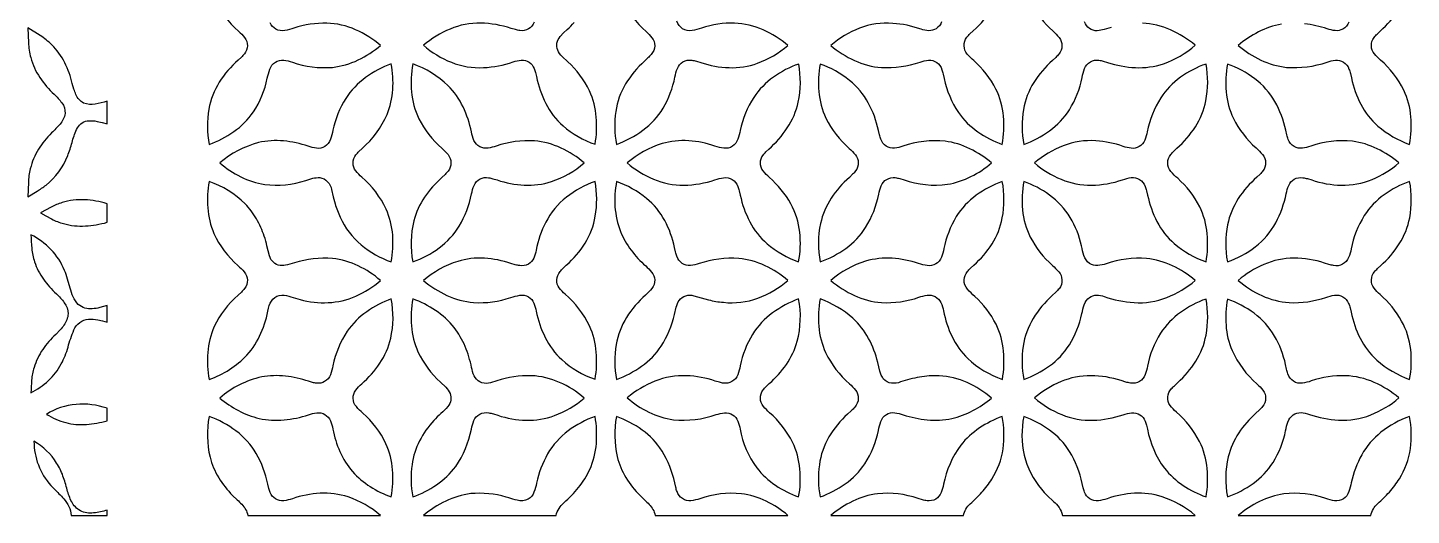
# Model space of a CAD drawing. Extents: x 0.7 to 38.5, y 8.6 to 28.3.
# Drawn here: x 19.13 to 38.49, y 8.6 to 15.43 of the extents above; entities that cross this region are included whole.
import ezdxf

# ---------------------------------------------------------------- set-up
doc = ezdxf.new("R2010")
doc.units = 0
doc.header["$LTSCALE"] = 100
doc.layers.add('LAYER_1', color=1, linetype='CONTINUOUS')

msp = doc.modelspace()

# ---------------------------------------------------------------- linework, layer by layer
at = {"layer": 'LAYER_1', "color": 7}
for points in [[(21.742483, 15.83125, 0.102003), (22.083424, 15.378966, -0.045263), (22.168905, 15.28956, -0.177377), (22.207599, 15.175428, -0.171118), (22.165895, 15.062357, -0.035611), (22.124369, 15.016019), (22.079475, 14.973864, 0.072799), (21.815453, 14.664807, 0.09793), (21.669438, 14.287048, 0.09014), (21.672992, 13.794293, 0.066843), (22.01835, 13.973647, 0.088748), (22.291897, 14.248354, 0.095109), (22.487143, 14.719788, -0.035175), (22.520926, 14.846505, -0.172253), (22.599869, 14.947016, -0.177491), (22.717505, 14.97342, -0.054352), (22.837955, 14.945041, 0.10385), (23.397832, 14.873181, 0.083862), (23.757255, 14.976357, 0.063341), (24.072408, 15.179179, 0.074888), (23.722609, 15.39967, 0.095005), (23.320839, 15.492086, 0.083387), (22.859276, 15.4222, -0.034889), (22.73241, 15.388491, -0.180696), (22.606581, 15.408973, -0.171605), (22.528922, 15.4968, -0.050229)], [(27.445687, 15.822959, 0.100077), (27.786628, 15.37482, -0.045038), (27.869667, 15.287216, -0.176643), (27.90725, 15.175625, -0.176918), (27.858883, 15.054287, -0.031916), (27.812471, 15.005029), (27.763727, 14.959453, 0.076617), (27.500791, 14.641511, 0.09965), (27.362969, 14.254276, 0.080253), (27.372445, 13.794885, 0.073893), (27.743072, 13.992179, 0.09928), (28.024714, 14.301262, 0.084543), (28.190545, 14.737555, -0.046867), (28.224722, 14.857388, -0.171197), (28.303468, 14.949977, -0.176825), (28.426928, 14.972408, -0.036072), (28.490666, 14.959055), (28.552017, 14.940501, 0.071516), (28.948555, 14.86869, 0.096856), (29.345241, 14.930432, 0.089453), (29.771664, 15.179771, 0.073079), (29.42448, 15.398634, 0.094506), (29.026214, 15.492086, 0.083638), (28.564059, 15.42378, -0.038217), (28.430062, 15.38822, -0.192516), (28.298137, 15.413514, -0.172898), (28.219516, 15.517948, -0.029764)], [(31.921396, 15.510668, -0.167532), (31.846328, 15.414304, -0.164551), (31.742116, 15.386048, -0.069168), (31.633907, 15.407394, 0.067544), (31.238084, 15.48873, 0.113826), (30.775016, 15.421361, 0.086527), (30.371617, 15.179574, 0.06765), (30.702489, 14.969003, 0.089322), (31.080742, 14.87022, 0.094394), (31.61989, 14.947016, -0.062917), (31.739007, 14.972877, -0.18487), (31.853238, 14.94129, -0.163187), (31.92648, 14.840385, -0.02956), (31.944297, 14.778578), (31.958264, 14.716826, 0.097062), (32.157656, 14.240062, 0.087449), (32.429624, 13.970834, 0.065007), (32.770441, 13.794293, 0.069796), (32.788431, 14.188956, 0.090303), (32.682788, 14.568368, 0.092823), (32.372052, 14.967744, -0.034986), (32.281758, 15.058754, -0.175605), (32.236623, 15.175231, -0.181014), (32.276378, 15.294101, -0.037938), (32.319215, 15.342718), (32.365735, 15.386468, 0.075532), (32.635827, 15.707518, 0.100641)], [(33.172384, 15.767682, 0.085592), (33.478579, 15.381927, -0.040198), (33.56643, 15.290819, -0.188603), (33.605124, 15.174243, -0.1777), (33.562926, 15.059593, -0.034913), (33.520339, 15.01278), (33.474828, 14.970113, 0.073836), (33.212015, 14.661278, 0.097306), (33.067358, 14.283889, 0.088037), (33.071108, 13.79449, 0.071669), (33.431717, 13.984258, 0.094312), (33.710742, 14.279151, 0.088278), (33.888221, 14.730448, -0.042757), (33.922621, 14.854525, -0.178613), (34.003513, 14.950174, -0.172643), (34.123123, 14.972853, -0.037458), (34.184937, 14.960585), (34.244363, 14.942672, 0.069633), (34.634115, 14.869085, 0.094581), (35.025348, 14.92372, 0.099063), (35.470722, 15.182338, 0.068716), (35.125685, 15.397671, 0.094267), (34.731787, 15.491889, 0.079934)], [(26.219549, 15.504721, -0.173438), (26.139965, 15.40996, -0.179714), (26.019935, 15.387702, -0.035534), (25.957903, 15.400688), (25.898129, 15.418449, 0.075136), (25.472298, 15.492284, 0.104219), (25.045728, 15.409417, 0.075096), (24.672756, 15.182338, 0.086971), (25.062286, 14.943807, 0.108475), (25.51119, 14.869628, 0.070566), (25.928333, 14.949385, -0.062932), (26.040936, 14.972976, -0.174556), (26.149244, 14.944449, -0.160349), (26.220981, 14.855858, -0.035207), (26.239553, 14.800254), (26.252888, 14.743873, 0.069939), (26.382098, 14.367915, 0.095474), (26.624429, 14.054884, 0.098523), (27.073357, 13.795675, 0.064104), (27.090409, 14.176124, 0.085917), (26.995377, 14.543691, 0.096336), (26.689774, 14.951556), (26.611498, 15.025514, -0.091342), (26.549805, 15.112649, -0.285075), (26.584945, 15.304144), (26.633205, 15.354609), (26.683926, 15.402557, 0.025616), (26.782758, 15.50097, 0.046733)], [(34.292533, 15.432663), (34.197303, 15.403766, -0.053408), (34.099853, 15.385086, -0.168356), (33.990804, 15.418351, -0.157692), (33.922177, 15.509656, -0.02997)], [(36.676156, 15.47728, 0.072195), (36.354488, 15.368626, 0.059464), (36.071465, 15.180166, 0.066282), (36.387161, 14.975715, 0.08358), (36.748016, 14.872984, 0.102071), (37.316184, 14.946226, -0.052285), (37.431353, 14.972384, -0.176137), (37.543412, 14.947016, -0.17138), (37.622256, 14.84922, -0.03446), (37.641717, 14.787301), (37.65594, 14.72492, 0.070666), (37.78673, 14.356662, 0.093815), (38.027678, 14.050739, 0.093215), (38.470684, 13.794293, 0.067053), (38.488674, 14.180689, 0.08758), (38.389545, 14.553167, 0.097897), (38.064003, 14.974851, -0.041264), (37.978348, 15.062456, -0.16965), (37.936076, 15.174046, -0.182699), (37.97361, 15.291337, -0.038953), (38.015392, 15.339535), (38.061042, 15.382717, 0.067598), (38.316747, 15.677536, 0.093)], [(37.618234, 15.504672, -0.182203), (37.535713, 15.408578, -0.166549), (37.427405, 15.386813, -0.049486), (37.317171, 15.412132, 0.052268), (37.000291, 15.483869, 0.069821)]]:
    msp.add_lwpolyline(points, format="xyb", dxfattribs=at)
for points in [[(19.47067, 15.189642, 0.054381), (19.309232, 15.317816), (19.133875, 15.427333), (19.144684, 15.217626, 0.053297), (19.17711, 15.010584, 0.08178), (19.304025, 14.729881, 0.061738), (19.505416, 14.495521, -0.047327), (19.612021, 14.376527, -0.17465), (19.657625, 14.227625, -0.1412), (19.586332, 14.077341, -0.021375), (19.469288, 13.954596, 0.063056), (19.284678, 13.725345, 0.078181), (19.17099, 13.454339, 0.050741), (19.143746, 13.259019), (19.134862, 13.061478), (19.264689, 13.139606, 0.026905), (19.390518, 13.223953, 0.132873), (19.69395, 13.637346, 0.028903), (19.754705, 13.82008, -0.036349), (19.818125, 14.001779, -0.108017), (19.877005, 14.08156, -0.143737), (19.965794, 14.123586, -0.074806), (20.106627, 14.117145), (20.175979, 14.101959), (20.244351, 14.083905), (20.244351, 14.399378, -0.029933), (20.080247, 14.357995, -0.141773), (19.915255, 14.372727, -0.172336), (19.80976, 14.490882, -0.033073), (19.780971, 14.567782), (19.758308, 14.645164, 0.057979), (19.652393, 14.938058, 0.082152), (19.47067, 15.189642)], [(24.221261, 14.920562, 0.07008), (23.86238, 14.730991, 0.094604), (23.584194, 14.43748, 0.085333), (23.404939, 13.992105, -0.03293), (23.370637, 13.865363, -0.176092), (23.291028, 13.765272, -0.171798), (23.175934, 13.740398, -0.055933), (23.05847, 13.768234, 0.060191), (22.714544, 13.842241, 0.079981), (22.364547, 13.81897, 0.114499), (21.821845, 13.535083, 0.060496), (22.115923, 13.341416, 0.075655), (22.450423, 13.233626, 0.111286), (23.026291, 13.290482), (23.122483, 13.319133, -0.088534), (23.22134, 13.328979, -0.181157), (23.330709, 13.272098, -0.139988), (23.386776, 13.160581), (23.410257, 13.06199), (23.43618, 12.963953, 0.043904), (23.507201, 12.774432, 0.116504), (23.799108, 12.389073, 0.088717), (24.221459, 12.148815, 0.06614), (24.241299, 12.524156, 0.083988), (24.150388, 12.887947, 0.10317), (23.810632, 13.334901, -0.046474), (23.726236, 13.423172, -0.173978), (23.687444, 13.535873, -0.176182), (23.727692, 13.648204, -0.035179), (23.768758, 13.694282), (23.812804, 13.736252, 0.110427), (24.16401, 14.213016, 0.077796), (24.242607, 14.562421, 0.063676), (24.221261, 14.920562)], [(25.014684, 14.618512, 0.107085), (24.522521, 14.920562, 0.068196), (24.504753, 14.53002, 0.088922), (24.607213, 14.153988, 0.095746), (24.929202, 13.739805, -0.041673), (25.01572, 13.650869, -0.177687), (25.056339, 13.537057, -0.183655), (25.016707, 13.420852, -0.036209), (24.97433, 13.373234), (24.928807, 13.329966, 0.061882), (24.688352, 13.055728, 0.084988), (24.537327, 12.725078, 0.107157), (24.522324, 12.148815, 0.072276), (24.891125, 12.345221, 0.09884), (25.172421, 12.651638, 0.083624), (25.344964, 13.099974, -0.05031), (25.380968, 13.220152, -0.182178), (25.463612, 13.309829, -0.170399), (25.583642, 13.327696, -0.033402), (25.644619, 13.313883), (25.703672, 13.295813, 0.068968), (26.081875, 13.224125, 0.090999), (26.462151, 13.273702, 0.097403), (26.922135, 13.535083, 0.066804), (26.596716, 13.743556, 0.087955), (26.224658, 13.843647, 0.098568), (25.69005, 13.770405, -0.045198), (25.575005, 13.741632, -0.166608), (25.460848, 13.761127, -0.176762), (25.378772, 13.849817, -0.05621), (25.343187, 13.968415, 0.062145), (25.22676, 14.318264, 0.085862), (25.014684, 14.618512)], [(29.922096, 14.919574, 0.07194), (29.569212, 14.73642, 0.089726), (29.292728, 14.452286, 0.088521), (29.103997, 13.990526, -0.029316), (29.070732, 13.866992, -0.171385), (28.994825, 13.768036, -0.180441), (28.874499, 13.740644, -0.055237), (28.751211, 13.770405, 0.065048), (28.383052, 13.844511, 0.088797), (28.010894, 13.804756, 0.102924), (27.521495, 13.535083, 0.076845), (27.891358, 13.306917, 0.104626), (28.315707, 13.223558, 0.080409), (28.750422, 13.298182, -0.049131), (28.872154, 13.328337, -0.179187), (28.991666, 13.303709, -0.176389), (29.070979, 13.207073, -0.034255), (29.090498, 13.1453), (29.104984, 13.083194, 0.069556), (29.237229, 12.712246, 0.09446), (29.480078, 12.404076, 0.090627), (29.921109, 12.148618, 0.074136), (29.936705, 12.56433, 0.09703), (29.813714, 12.960202, 0.085656), (29.512652, 13.33194, -0.04557), (29.426158, 13.421987, -0.177703), (29.386897, 13.537057, -0.167859), (29.424184, 13.644403, -0.036862), (29.462326, 13.688859), (29.503965, 13.728947, 0.066223), (29.763101, 14.024975, 0.093787), (29.916371, 14.385559, 0.098155), (29.922096, 14.919574)], [(30.634775, 14.689583, 0.086777), (30.221777, 14.919772, 0.067613), (30.203614, 14.534585, 0.08684), (30.302126, 14.162872, 0.097435), (30.630432, 13.737436, -0.044062), (30.715642, 13.649536, -0.170336), (30.756582, 13.537057, -0.174645), (30.717221, 13.422555, -0.037276), (30.676044, 13.375428), (30.631221, 13.332927, 0.065956), (30.37823, 13.041415, 0.091706), (30.227699, 12.687568, 0.101888), (30.222961, 12.14842, 0.068429), (30.581077, 12.33846, 0.094489), (30.859239, 12.631107, 0.087788), (31.043825, 13.098, -0.041583), (31.077534, 13.214452, -0.172551), (31.153589, 13.304696, -0.177888), (31.274039, 13.328732, -0.038244), (31.336401, 13.316245), (31.396413, 13.297984, 0.117953), (32.004855, 13.235403, 0.073855), (32.33321, 13.343933, 0.059557), (32.62218, 13.535083, 0.061722), (32.316874, 13.733611, 0.079822), (31.969517, 13.839304, 0.109786), (31.381804, 13.768036, -0.059974), (31.263477, 13.740718, -0.174992), (31.148259, 13.768036, -0.169916), (31.070896, 13.866745, -0.032688), (31.051842, 13.928722), (31.037507, 13.990921, 0.074402), (30.896107, 14.375713, 0.098352), (30.634775, 14.689583)], [(35.62155, 14.919772, 0.071606), (35.264791, 14.733829, 0.092954), (34.987246, 14.44439, 0.089625), (34.799107, 13.972166, -0.043404), (34.764189, 13.853345, -0.177514), (34.684999, 13.762508, -0.163916), (34.575334, 13.740324, -0.054606), (34.463891, 13.766259, 0.068796), (34.081296, 13.844042, 0.112846), (33.621929, 13.774896, 0.084778), (33.221343, 13.534886, 0.077635), (33.593353, 13.305782, 0.105375), (34.020293, 13.223558, 0.080065), (34.45481, 13.299761, -0.053301), (34.574815, 13.328707, -0.178489), (34.692304, 13.302722, -0.172681), (34.770309, 13.206827, -0.03408), (34.789665, 13.145923), (34.804042, 13.084576, 0.069636), (34.935794, 12.713578, 0.094221), (35.178149, 12.405063, 0.092899), (35.62155, 12.149012, 0.06765), (35.638379, 12.542664, 0.090332), (35.533501, 12.920916, 0.092324), (35.225135, 13.319898, -0.033102), (35.131164, 13.414708, -0.191158), (35.087534, 13.536465, -0.181491), (35.128079, 13.650943, -0.035343), (35.170237, 13.697789), (35.215264, 13.740398, 0.068761), (35.472351, 14.040596, 0.094371), (35.620168, 14.405498, 0.093282), (35.62155, 14.919772)], [(36.302641, 14.714457, 0.079859), (35.92123, 14.919377, 0.067082), (35.90366, 14.531105, 0.088503), (36.00454, 14.156752, 0.094753), (36.322383, 13.744346, -0.036636), (36.412257, 13.653114, -0.176812), (36.456232, 13.536268, -0.175318), (36.417637, 13.423962, -0.036931), (36.377277, 13.377831), (36.333438, 13.336086, 0.067749), (36.073834, 13.035542, 0.094541), (35.923204, 12.669998, 0.092362), (35.92044, 12.150592, 0.082937), (36.311204, 12.361335, 0.105278), (36.597583, 12.698229, 0.073951), (36.744462, 13.103133, -0.048998), (36.778862, 13.218351, -0.170251), (36.856201, 13.306473, -0.177786), (36.977934, 13.328239, -0.035779), (37.040512, 13.314802), (37.100999, 13.296405, 0.078481), (37.513997, 13.223755, 0.106775), (37.945478, 13.304425, 0.078082), (38.321436, 13.535083, 0.061339), (38.017215, 13.733143, 0.079654), (37.670944, 13.839107, 0.110139), (37.086587, 13.769616, -0.051004), (36.969519, 13.741187, -0.171948), (36.854227, 13.764285, -0.180179), (36.77141, 13.86366, -0.035079), (36.751341, 13.927553), (36.736566, 13.991908, 0.078934), (36.585195, 14.393678, 0.103982), (36.302641, 14.714457)], [(22.175223, 12.962966, 0.109659), (21.672992, 13.275479, 0.06467), (21.653225, 12.905715, 0.081612), (21.739916, 12.546612, 0.104918), (22.076316, 12.097881, -0.035939), (22.163797, 12.008994, -0.172999), (22.207599, 11.895528, -0.184457), (22.167573, 11.775374, -0.037308), (22.124036, 11.726264), (22.076909, 11.681724, 0.102724), (21.744655, 11.242667, 0.083482), (21.65362, 10.878949, 0.066347), (21.673189, 10.503535, 0.11861), (22.201874, 10.843883, 0.082364), (22.397885, 11.151732, 0.053755), (22.504911, 11.502074, -0.147027), (22.565419, 11.627385, -0.205937), (22.689299, 11.684883, -0.062306), (22.818385, 11.65991), (22.944955, 11.622499, 0.077517), (23.339272, 11.578993, 0.095946), (23.723966, 11.670669, 0.07231), (24.071619, 11.888421, 0.068673), (23.758613, 12.09302, 0.081952), (23.400003, 12.196195, 0.098564), (22.866975, 12.135391), (22.768562, 12.107086, -0.084299), (22.667188, 12.097881, -0.293691), (22.515966, 12.234692), (22.497295, 12.302958), (22.481196, 12.371873, 0.028025), (22.443909, 12.508313, 0.048312), (22.335403, 12.751186, 0.065964), (22.175223, 12.962966)], [(27.076516, 12.789041, 0.085231), (27.073554, 13.273702, 0.086618), (26.672105, 13.055062, 0.108369), (26.383184, 12.703164, 0.07112), (26.249532, 12.314646, -0.056571), (26.215626, 12.203697, -0.167103), (26.139373, 12.1194, -0.180071), (26.018455, 12.096721, -0.036282), (25.956034, 12.109877), (25.89576, 12.128086, 0.065353), (25.52528, 12.199848, 0.089079), (25.151692, 12.156712, 0.104162), (24.672559, 11.888223, 0.066054), (25.000075, 11.679874, 0.087942), (25.373787, 11.580054, 0.095796), (25.894378, 11.650138, -0.043033), (26.019195, 11.682169, -0.184308), (26.14194, 11.658232, -0.162762), (26.216243, 11.572009, -0.051698), (26.249532, 11.460616, 0.065446), (26.374769, 11.091692, 0.092342), (26.606464, 10.780512, 0.104206), (27.073357, 10.505311, 0.063863), (27.090384, 10.885168, 0.085835), (26.995772, 11.252143, 0.099211), (26.655818, 11.696333, -0.051364), (26.572212, 11.785714, -0.177799), (26.536578, 11.899674, -0.159096), (26.58307, 12.012868, -0.033278), (26.625527, 12.059277), (26.671019, 12.101632, 0.07401), (26.933141, 12.411208, 0.097663), (27.076516, 12.789041)], [(27.79334, 13.037195, 0.084112), (27.374617, 13.275676, 0.141995), (27.428314, 12.572671, 0.113077), (27.7811, 12.093143, -0.042008), (27.864583, 12.007316, -0.162038), (27.907053, 11.898094, -0.180539), (27.869025, 11.778509, -0.051938), (27.779915, 11.685278, 0.072935), (27.51392, 11.372765, 0.098506), (27.367707, 10.990959, 0.089612), (27.373827, 10.503535, 0.067047), (27.724564, 10.68812, 0.091273), (28.000234, 10.97102, 0.088349), (28.183437, 11.413236), (28.207695, 11.515178, -0.082802), (28.24898, 11.610457, -0.163508), (28.342161, 11.67632, -0.15436), (28.456664, 11.675999), (28.660547, 11.618896, 0.048122), (28.868872, 11.58341, 0.116704), (29.351139, 11.642093, 0.092879), (29.771072, 11.890592, 0.065563), (29.451008, 12.096055, 0.085419), (29.085637, 12.197577, 0.099521), (28.530893, 12.12473, -0.058591), (28.408642, 12.097511, -0.183853), (28.290833, 12.127889, -0.164854), (28.21764, 12.227634, -0.029464), (28.199718, 12.289019), (28.185609, 12.350181, 0.073937), (28.047885, 12.727891, 0.097227), (27.79334, 13.037195)], [(32.771231, 12.764364, 0.093605), (32.770639, 13.275281, 0.071062), (32.407242, 13.082577, 0.096655), (32.127649, 12.783119, 0.087205), (31.953526, 12.334585, -0.045056), (31.919471, 12.21384, -0.172872), (31.840406, 12.120189, -0.168742), (31.721511, 12.097166, -0.05002), (31.600543, 12.126112, 0.064998), (31.231149, 12.199428, 0.08837), (30.858054, 12.158883, 0.10424), (30.372209, 11.889408, 0.069541), (30.701946, 11.678615, 0.087737), (31.07936, 11.579462, 0.09524), (31.604689, 11.653494, -0.039863), (31.718821, 11.682415, -0.172149), (31.831917, 11.663365, -0.177334), (31.91271, 11.578426, -0.058293), (31.948196, 11.463578, 0.063018), (32.068102, 11.103636, 0.088878), (32.288544, 10.7967, 0.108175), (32.77281, 10.504719, 0.064491), (32.788258, 10.898148, 0.091337), (32.683775, 11.276031, 0.087589), (32.38745, 11.665734, -0.028716), (32.285385, 11.766984, -0.193233), (32.236623, 11.897107, -0.171862), (32.283115, 12.013855, -0.032668), (32.327294, 12.061319), (32.374026, 12.104988, 0.070545), (32.627338, 12.40262, 0.094202), (32.771231, 12.764364)], [(33.431199, 13.085563, 0.0724), (33.070911, 13.275084, 0.068561), (33.054353, 12.878274, 0.091145), (33.161723, 12.497455, 0.092313), (33.472262, 12.100448, -0.034413), (33.560507, 12.011832, -0.175737), (33.604926, 11.898489, -0.196709), (33.565245, 11.774338, -0.03758), (33.519808, 11.723895), (33.471077, 11.678171, 0.074764), (33.20439, 11.358107, 0.100966), (33.063409, 10.967861, 0.08272), (33.070714, 10.504324, 0.07246), (33.430779, 10.692932, 0.093843), (33.709558, 10.986814, 0.086142), (33.885457, 11.424884, -0.026505), (33.917636, 11.54943, -0.162221), (33.990681, 11.651322, -0.164506), (34.092055, 11.683847, -0.081132), (34.198759, 11.665141, 0.067247), (34.614521, 11.579659, 0.112081), (35.071988, 11.650064, 0.083471), (35.471117, 11.888816, 0.06702), (35.153373, 12.094599, 0.083987), (34.790026, 12.197182, 0.100767), (34.226003, 12.123546, -0.059066), (34.10622, 12.097314, -0.182536), (33.990878, 12.127494, -0.169867), (33.913194, 12.237925, -0.02033), (33.879929, 12.372489, 0.083355), (33.7216, 12.771446, 0.102776), (33.431199, 13.085563)], [(38.470486, 13.275084, 0.069461), (38.114172, 13.088203, 0.093875), (37.836775, 12.798715, 0.091805), (37.65219, 12.331624, -0.053649), (37.616605, 12.209077, -0.17561), (37.533344, 12.116438, -0.17802), (37.406725, 12.098251, -0.031545), (37.342148, 12.113635), (37.279662, 12.132627, 0.080555), (36.85208, 12.201155, 0.10389), (36.429976, 12.112885, 0.074208), (36.071465, 11.890395, 0.07149), (36.403867, 11.677357, 0.088795), (36.78513, 11.579067, 0.093427), (37.298614, 11.651914, -0.041152), (37.41783, 11.682243, -0.176286), (37.535713, 11.661193, -0.176676), (37.617024, 11.567271, -0.037174), (37.63746, 11.506337), (37.651992, 11.444626, 0.066759), (37.778759, 11.081031, 0.091155), (38.010503, 10.775182, 0.096684), (38.470486, 10.503535, 0.074073), (38.485317, 10.922357, 0.098717), (38.35934, 11.32045, 0.083261), (38.058475, 11.692188, -0.046505), (37.9725, 11.783, -0.186528), (37.936274, 11.898687, -0.168021), (37.979854, 12.010228, -0.033715), (38.021447, 12.055874), (38.06578, 12.097486, 0.071039), (38.324891, 12.399807, 0.09548), (38.471474, 12.768312, 0.092325), (38.470486, 13.275084)], [(20.244351, 12.963361, 0.065751), (19.930703, 13.018885, 0.086324), (19.615575, 12.97876, 0.044122), (19.46033, 12.915709), (19.311749, 12.837408), (19.389775, 12.792743), (19.469115, 12.750298, 0.051691), (19.636106, 12.684804, 0.082861), (19.940821, 12.652477, 0.053901), (20.244351, 12.703362), (20.244351, 12.963361)], [(19.648741, 12.030364, 0.098252), (19.459146, 12.321827, 0.0796), (19.179676, 12.530226, 0.021959), (19.190485, 12.338287, 0.055497), (19.23061, 12.150789, 0.076501), (19.353971, 11.90725, 0.053034), (19.535818, 11.702651, -0.050198), (19.646643, 11.577932, -0.154992), (19.698688, 11.422712, -0.152154), (19.641831, 11.263544, -0.034104), (19.586918, 11.196286), (19.526934, 11.134877, 0.055699), (19.344175, 10.922776, 0.07676), (19.223306, 10.671142, 0.052716), (19.188659, 10.495638, 0.020871), (19.180071, 10.31658, 0.064744), (19.423487, 10.486828, 0.088226), (19.604125, 10.721484, 0.057307), (19.698786, 10.956189, -0.029549), (19.780419, 11.196077, -0.283648), (19.986325, 11.347693, -0.056808), (20.116597, 11.336391), (20.180797, 11.322375), (20.244351, 11.306433), (20.244351, 11.53682), (20.143155, 11.509264, -0.043274), (20.037111, 11.49287, -0.08277), (19.93425, 11.502645, -0.119166), (19.842605, 11.5536, -0.083314), (19.770449, 11.660576, -0.041123), (19.727165, 11.78221), (19.693135, 11.90873, 0.043059), (19.648741, 12.030364)], [(24.222051, 11.630001, 0.066916), (23.878001, 11.451511, 0.087923), (23.604725, 11.178111, 0.095927), (23.405333, 10.696017, -0.041971), (23.37044, 10.570188, -0.178544), (23.288462, 10.472935, -0.168777), (23.177686, 10.450923, -0.037562), (23.120419, 10.461497), (23.064985, 10.477476, 0.053935), (22.740356, 10.549311, 0.0726), (22.408768, 10.538083, 0.12695), (21.822437, 10.243535, 0.052171), (22.081992, 10.068253, 0.064591), (22.374417, 9.957674, 0.077203), (22.721379, 9.937094, 0.056613), (23.062419, 10.008608, -0.04801), (23.179043, 10.036197, -0.176111), (23.293003, 10.012557, -0.163581), (23.369379, 9.923916, -0.053342), (23.402964, 9.809216, 0.056721), (23.50271, 9.49357, 0.072702), (23.679152, 9.214199, 0.069021), (23.928071, 9.00306, 0.053994), (24.221261, 8.858254, 0.067236), (24.240929, 9.237025, 0.084643), (24.147625, 9.603507, 0.100528), (23.82307, 10.031706, -0.033576), (23.732825, 10.122666, -0.175677), (23.687444, 10.238797, -0.17423), (23.724114, 10.353374, -0.053132), (23.808461, 10.442927, 0.0658), (24.060983, 10.730121, 0.090161), (24.213562, 11.079205, 0.101349), (24.222051, 11.630001)], [(25.10214, 11.230032, 0.077844), (24.840117, 11.470018, 0.060577), (24.522126, 11.630198, 0.064678), (24.503495, 11.253648, 0.084389), (24.595171, 10.889092, 0.096747), (24.909263, 10.465433), (24.984602, 10.393079, -0.088251), (25.044691, 10.308881, -0.268156), (25.014684, 10.124492, -0.035072), (24.916493, 10.025315, 0.027529), (24.816674, 9.927469, 0.06818), (24.617158, 9.643385, 0.086085), (24.512848, 9.313105, 0.080827), (24.522126, 8.858847, 0.066394), (24.854677, 9.028281, 0.081763), (25.123263, 9.286256, 0.10508), (25.342002, 9.807242, -0.053269), (25.37734, 9.926754, -0.177042), (25.458874, 10.016505, -0.175379), (25.585271, 10.035506, -0.033113), (25.64982, 10.020614), (25.711964, 10.001501, 0.07299), (26.109069, 9.93243, 0.096747), (26.504991, 9.997948, 0.086955), (26.921937, 10.243535, 0.073695), (26.577443, 10.461509, 0.092883), (26.182015, 10.55585, 0.087163), (25.698144, 10.482806, -0.036025), (25.579866, 10.452033, -0.171098), (25.462033, 10.469974, -0.172458), (25.381017, 10.556097, -0.059163), (25.345161, 10.671537, 0.049621), (25.255188, 10.964851, 0.06379), (25.10214, 11.230032)], [(29.902355, 11.03755, 0.111902), (29.921307, 11.630396, 0.070681), (29.556108, 11.436087, 0.097593), (29.27575, 11.134285, 0.084842), (29.104589, 10.695622, -0.040941), (29.069819, 10.569867, -0.182302), (28.98752, 10.473132, -0.175665), (28.87213, 10.451392, -0.036178), (28.812565, 10.463443), (28.754962, 10.480437, 0.070919), (28.354007, 10.555061, 0.109063), (27.910038, 10.479252, 0.080168), (27.522483, 10.245312, 0.066316), (27.824359, 10.046216, 0.077161), (28.169618, 9.940104, 0.108514), (28.768189, 10.010582, -0.056568), (28.884641, 10.036642, -0.17743), (28.997391, 10.009398, -0.158253), (29.07014, 9.920634, -0.048235), (29.102615, 9.808032, 0.112083), (29.335371, 9.266712, 0.078398), (29.599269, 9.021519, 0.062903), (29.921504, 8.858649, 0.06872), (29.93937, 9.248895, 0.088535), (29.837009, 9.62463, 0.0962), (29.515811, 10.037826, -0.042371), (29.429021, 10.126713, -0.172501), (29.387094, 10.240179, -0.178972), (29.424949, 10.355767, -0.038484), (29.466104, 10.403253), (29.511072, 10.445889, 0.060842), (29.749504, 10.714106, 0.082813), (29.902355, 11.03755)], [(30.680181, 11.359736, 0.095278), (30.222369, 11.630593, 0.067756), (30.203244, 11.248145, 0.085463), (30.299165, 10.878431, 0.097344), (30.631616, 10.443717, -0.044174), (30.717419, 10.354114, -0.177442), (30.756582, 10.239784, -0.180131), (30.706191, 10.115362, -0.031526), (30.657916, 10.065051), (30.607531, 10.018479, 0.07749), (30.346199, 9.698119, 0.099647), (30.211314, 9.308762, 0.080586), (30.221974, 8.858649, 0.069203), (30.572786, 9.041508, 0.090464), (30.848381, 9.323568, 0.093314), (31.03731, 9.78908, -0.037514), (31.071019, 9.913403, -0.17211), (31.149443, 10.011372, -0.177036), (31.26629, 10.037629, -0.054863), (31.38595, 10.009398, 0.057389), (31.721733, 9.937316, 0.076951), (32.063883, 9.956292, 0.065679), (32.359466, 10.066797, 0.052336), (32.621588, 10.243338, 0.072745), (32.279562, 10.460251, 0.092409), (31.887194, 10.555456, 0.053257), (31.613449, 10.536429, 0.038389), (31.347256, 10.467802, -0.119933), (31.221797, 10.451737, -0.185927), (31.111144, 10.508075, -0.113018), (31.057002, 10.620209), (31.028031, 10.743003, 0.064198), (30.90008, 11.077947, 0.085886), (30.680181, 11.359736)], [(35.621944, 11.123822, 0.090785), (35.621944, 11.629409, 0.072429), (35.263039, 11.441886, 0.093313), (34.98468, 11.149683, 0.089363), (34.803055, 10.691477, -0.042005), (34.769297, 10.570706, -0.168139), (34.691712, 10.475699, -0.187994), (34.563587, 10.452428, -0.034757), (34.497489, 10.467342), (34.433686, 10.486754, 0.078205), (34.010965, 10.555974, 0.103288), (33.592686, 10.47254, 0.07603), (33.221541, 10.245312, 0.082294), (33.602804, 10.011273, 0.107035), (34.04122, 9.932997, 0.074186), (34.462312, 10.009003, -0.053159), (34.581355, 10.03637, -0.180674), (34.696844, 10.009398, -0.163669), (34.769988, 9.919968, -0.035489), (34.788792, 9.863481), (34.802266, 9.806255, 0.113319), (35.038772, 9.261579, 0.077608), (35.301585, 9.019471, 0.062728), (35.62155, 8.858649, 0.068581), (35.638157, 9.254793, 0.090948), (35.531132, 9.635094, 0.095326), (35.206577, 10.045525, -0.061299), (35.119541, 10.139348, -0.183861), (35.086547, 10.259526, -0.159876), (35.136124, 10.370697, -0.02907), (35.1793, 10.416076), (35.224345, 10.458326, 0.069848), (35.478224, 10.759092, 0.094539), (35.621944, 11.123822)], [(36.295534, 11.429227, 0.076087), (35.920835, 11.629606, 0.061146), (35.901685, 11.263618, 0.081863), (35.985588, 10.907846, 0.105442), (36.334425, 10.439966, -0.043345), (36.418057, 10.352165, -0.17741), (36.456232, 10.240377, -0.174566), (36.411443, 10.122716, -0.034248), (36.367477, 10.07486), (36.320606, 10.031114, 0.064727), (36.07988, 9.754211, 0.086528), (35.932285, 9.419711, 0.103948), (35.921822, 8.858452, 0.069544), (36.281049, 9.048022, 0.09524), (36.559284, 9.341533, 0.087817), (36.735973, 9.786118, -0.030143), (36.767782, 9.90716, -0.161672), (36.840013, 10.005844, -0.177935), (36.951924, 10.038369, -0.069772), (37.069017, 10.014333, 0.070959), (37.475698, 9.933984, 0.111033), (37.927094, 10.006757, 0.082099), (38.321041, 10.243733, 0.07321), (37.973462, 10.462694, 0.094216), (37.574802, 10.556245, 0.085158), (37.095076, 10.482214, -0.047596), (36.969593, 10.451244, -0.185753), (36.846922, 10.47787, -0.17333), (36.768473, 10.582354, -0.029382), (36.749672, 10.647384), (36.734591, 10.712008, 0.080006), (36.580211, 11.111483, 0.10276), (36.295534, 11.429227)], [(20.244351, 10.100802, 0.104354), (19.810105, 10.154031, 0.121998), (19.397033, 10.014926, 0.069146), (19.665719, 9.898844, 0.081954), (19.956145, 9.873969, 0.048945), (20.244351, 9.924903), (20.244351, 10.100802)], [(22.331775, 9.466499, 0.101557), (22.048678, 9.78291, 0.0735), (21.673189, 9.985313, 0.106182), (21.685627, 9.416355, 0.076043), (21.807433, 9.12731, 0.055553), (22.000311, 8.878983), (22.064832, 8.81742, -0.018814), (22.129891, 8.755153, -0.15669), (22.213719, 8.600822), (24.072013, 8.600822, 0.092899), (23.617558, 8.858254, 0.094413), (23.226744, 8.909435, 0.068597), (22.838152, 8.833577, -0.053432), (22.718245, 8.805223, -0.176853), (22.600856, 8.831208, -0.164259), (22.526084, 8.921329, -0.035202), (22.506632, 8.978457), (22.492473, 9.036325, 0.082646), (22.331775, 9.466499)], [(27.072962, 9.984523, 0.075962), (26.696881, 9.783552, 0.10501), (26.409145, 9.459885, 0.078121), (26.254073, 9.053303, -0.035976), (26.218538, 8.925278, -0.183344), (26.135622, 8.826273, -0.189041), (25.982475, 8.811318, -0.01762), (25.866854, 8.845674), (25.829625, 8.856478, 0.096286), (25.334501, 8.90445, 0.082084), (24.982653, 8.800386, 0.061898), (24.673743, 8.600822), (26.527497, 8.600822, -0.151009), (26.638051, 8.777708, 0.044367), (26.842674, 8.991487, 0.059515), (26.998733, 9.24243, 0.084928), (27.090927, 9.607332, 0.063725), (27.072962, 9.984523)], [(28.010105, 9.501442, 0.094818), (27.731671, 9.795397, 0.071865), (27.371655, 9.983931, 0.100694), (27.383106, 9.423659, 0.076997), (27.505357, 9.129284, 0.058452), (27.701935, 8.877404), (27.765868, 8.81617, -0.018968), (27.830208, 8.754141, -0.15521), (27.913172, 8.600822), (29.771072, 8.600822, 0.059391), (29.466653, 8.797721, 0.080489), (29.120777, 8.903266, 0.109936), (28.539184, 8.833972, -0.05676), (28.414959, 8.805075, -0.185328), (28.294584, 8.834959, -0.164975), (28.220108, 8.933915, -0.030554), (28.201692, 8.99509), (28.187386, 9.056265, 0.087904), (28.010105, 9.501442)], [(32.770639, 9.985115, 0.05902), (32.452574, 9.82385, 0.07863), (32.190625, 9.58337, 0.110362), (31.949183, 9.035536, -0.042231), (31.915523, 8.919651, -0.169547), (31.839813, 8.829234, -0.177765), (31.718179, 8.805322, -0.037778), (31.655169, 8.81799), (31.59462, 8.836341, 0.108809), (31.026057, 8.903661, 0.080678), (30.678503, 8.798733, 0.061059), (30.372999, 8.600822), (32.226555, 8.600822, -0.038812), (32.263225, 8.68808, -0.097167), (32.321513, 8.761717, 0.02392), (32.485888, 8.924636, 0.04819), (32.624944, 9.109172, 0.109337), (32.781225, 9.532116, 0.081707), (32.770639, 9.985115)], [(33.712914, 9.496111, 0.096005), (33.43337, 9.793571, 0.071172), (33.070911, 9.984721, 0.104931), (33.078832, 9.445474, 0.124612), (33.320842, 8.966045, 0.050813), (33.399714, 8.877996), (33.488228, 8.796907, -0.05288), (33.565896, 8.709081, -0.103974), (33.612231, 8.600822), (35.469933, 8.600822, 0.096434), (35.006198, 8.861413, 0.092827), (34.620444, 8.909262, 0.067695), (34.23765, 8.833775, -0.055214), (34.115227, 8.805174, -0.179998), (33.996208, 8.832985, -0.165473), (33.922053, 8.927375, -0.03247), (33.903345, 8.986369), (33.889208, 9.045604, 0.087921), (33.712914, 9.496111)], [(38.470486, 9.985115, 0.080116), (38.070123, 9.763613, 0.100119), (37.800746, 9.447621, 0.074665), (37.653966, 9.057449, -0.026018), (37.620158, 8.932508, -0.171025), (37.544005, 8.831998, -0.180749), (37.421433, 8.80505, -0.052588), (37.296048, 8.835551, 0.112886), (36.710112, 8.901686, 0.078157), (36.3708, 8.795303, 0.059256), (36.072057, 8.600822), (37.927193, 8.600822, -0.049668), (37.963271, 8.689709, -0.094884), (38.022743, 8.764086, 0.026541), (38.187784, 8.927474, 0.047198), (38.326766, 9.112923, 0.10855), (38.481024, 9.534361, 0.080882), (38.470486, 9.985115)], [(19.538977, 9.333637, 0.123351), (19.222318, 9.637463, 0.185377), (19.45843, 9.01994), (19.502265, 8.973364, -0.013364), (19.639166, 8.83259, -0.064211), (19.710453, 8.726719, -0.102335), (19.742909, 8.600822), (20.244351, 8.600822), (20.244351, 8.674458, -0.044918), (20.056804, 8.633716, -0.147252), (19.871033, 8.664193, -0.15018), (19.749745, 8.790392, -0.057241), (19.687237, 8.957161, 0.027109), (19.628135, 9.151617, 0.053259), (19.538977, 9.333637)]]:
    msp.add_lwpolyline(points, format="xyb", close=True, dxfattribs=at)

doc.saveas('drawing.dxf')
